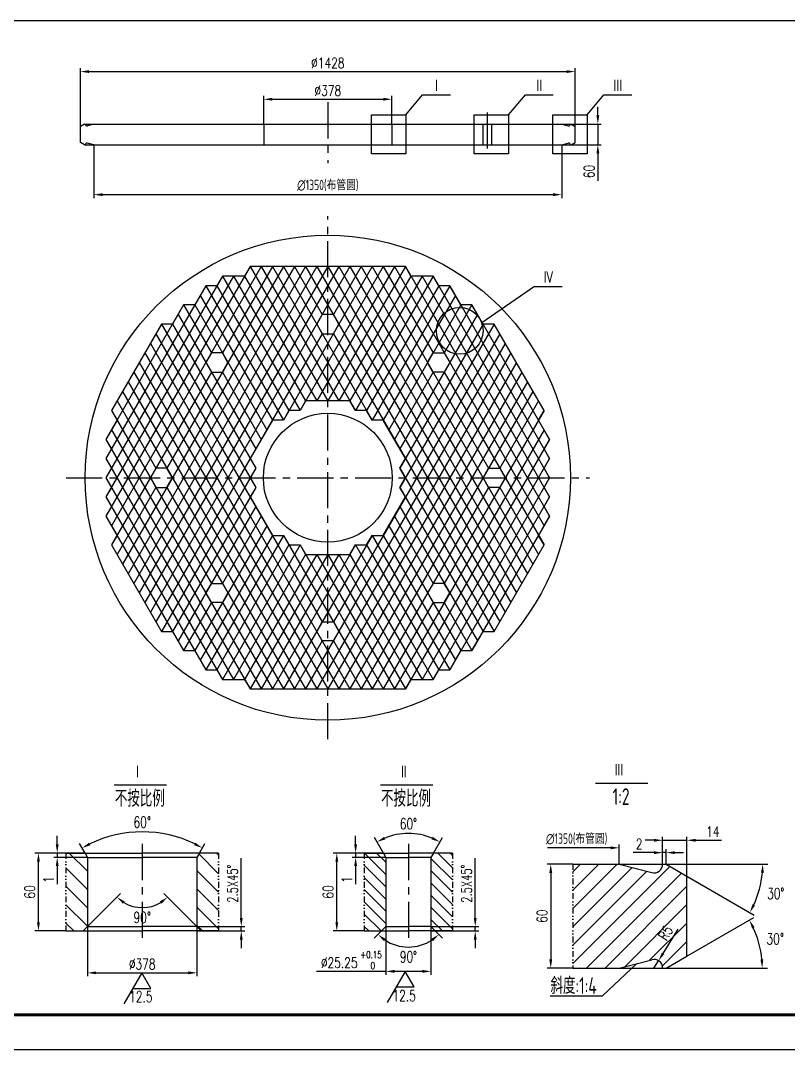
# Model space of a CAD drawing. Extents: x -28112 to -2231, y -2720 to 15724.
# Drawn here: x -8415 to -5093, y 6814 to 11269 of the extents above; entities that cross this region are included whole.
import ezdxf
from ezdxf.enums import TextEntityAlignment as Align

# ---------------------------------------------------------------- set-up
doc = ezdxf.new("R2010")
doc.units = 0
doc.header["$LTSCALE"] = 250
doc.header["$MEASUREMENT"] = 0
doc.linetypes.add('CENTER', pattern=[2, 1.25, -0.25, 0.25, -0.25])
doc.linetypes.add('DIVIDE', pattern=[1.25, 0.5, -0.25, 0, -0.25, 0, -0.25])
doc.layers.get('0').update_dxf_attribs({"linetype": 'CONTINUOUS'})
doc.layers.get('DEFPOINTS').update_dxf_attribs({"linetype": 'CONTINUOUS'})
for name, color, linetype in [('1', 7, 'CONTINUOUS'), ('2', 1, 'CONTINUOUS'), ('6', 2, 'DIVIDE')]:
    doc.layers.add(name, color=color, linetype=linetype)
doc.styles.add('HZ', font='isocp.shx', dxfattribs={"width": 0.75, "bigfont": 'hztxt.shx'})
doc.styles.add('HZ1', font='romans.shx', dxfattribs={"width": 0.7, "bigfont": 'hz1.shx'})
doc.styles.get("Standard").update_dxf_attribs({"font": 'txt.shx', "width": 0.75})
doc.dimstyles.new('STANDARD$0', dxfattribs={"dimscale": 15, "dimtxt": 3, "dimasz": 2.5, "dimexe": 1, "dimexo": 0, "dimgap": 1, "dimtad": 1, "dimdec": 0, "dimzin": 0, "dimdsep": 46, "dimtxsty": 'Standard', "dimcen": 0.09, "dimclrd": 7, "dimclre": 7, "dimclrt": 7, "dimadec": 0, "dimazin": 0, "dimtfac": 1, "dimtdec": 0, "dimtmove": 0, "dimatfit": 2, "dimfxl": 0, "dimtolj": 1, "dimtzin": 0, "dimarcsym": 0})
doc.dimstyles.new('STANDARD$2', dxfattribs={"dimscale": 15, "dimtxt": 3.2, "dimasz": 2.5, "dimexe": 1.5, "dimexo": 0, "dimgap": 1.2, "dimtad": 2, "dimtih": 1, "dimtoh": 1, "dimdec": 0, "dimzin": 0, "dimdsep": 46, "dimtxsty": 'HZ1', "dimcen": 0, "dimclrd": 7, "dimclre": 7, "dimclrt": 7, "dimadec": 0, "dimazin": 0, "dimtfac": 1.6, "dimtdec": 0, "dimtmove": 0, "dimatfit": 0, "dimfxl": 0, "dimtolj": 1, "dimtzin": 0, "dimarcsym": 0})
doc.dimstyles.new('STANDARD$4', dxfattribs={"dimscale": 15, "dimtxt": 3, "dimasz": 2.5, "dimexe": 1, "dimexo": 0, "dimgap": 1, "dimtad": 1, "dimdec": 0, "dimzin": 0, "dimdsep": 46, "dimtxsty": 'Standard', "dimcen": 0.09, "dimclrd": 7, "dimclre": 7, "dimclrt": 7, "dimadec": 0, "dimazin": 0, "dimtfac": 1, "dimtdec": 0, "dimtmove": 0, "dimatfit": 2, "dimfxl": 0, "dimtolj": 1, "dimtzin": 0, "dimarcsym": 0})

# ---------------------------------------------------------------- blocks, each defined once
blk = doc.blocks.new('*D154')
at = {"color": 7, "linetype": 'ByBlock'}
for p, q in [((-5404.3, 8268), (-5443.4, 8335.7)), ((-5187.7, 8268), (-5148.6, 8335.7))]:
    blk.add_line(p, q, dxfattribs=at)
blk.add_arc((-5296, 8080.4), 272.3, 67.8971, 112.1029, dxfattribs=at)
for points in [[(-5395.7, 8327.1), (-5401.2, 8338.3), (-5432.1, 8316.2)], [(-5190.8, 8338.3), (-5196.3, 8327.1), (-5159.8, 8316.2)]]:
    blk.add_solid(points, dxfattribs=at)
at = {"layer": 'DEFPOINTS', "color": 0, "linetype": 'ByBlock'}
for p in [(-5248.7, 8348.5), (-5404.3, 8268), (-5393.5, 8249.3), (-5198.5, 8249.3), (-5187.7, 8268)]:
    blk.add_point(p, dxfattribs=at)
at = {"color": 7, "linetype": 'ByBlock', "insert": (-5296, 8394.7), "char_height": 48, "attachment_point": 5, "style": 'HZ1'}
blk.add_mtext('\\A1;60°', dxfattribs=at)
blk = doc.blocks.new('*D153')
at = {"color": 7, "linetype": 'ByBlock'}
for p, q in [((-5393.5, 7949.3), (-5393.5, 7740.5)), ((-5198.5, 7949.3), (-5198.5, 7740.5)), ((-5393.5, 7755.5), (-5694.4, 7755.5)), ((-5236, 7755.5), (-5356, 7755.5))]:
    blk.add_line(p, q, dxfattribs=at)
for points in [[(-5356, 7761.8), (-5356, 7749.3), (-5393.5, 7755.5)], [(-5236, 7761.8), (-5236, 7749.3), (-5198.5, 7755.5)]]:
    blk.add_solid(points, dxfattribs=at)
at = {"layer": 'DEFPOINTS', "color": 0, "linetype": 'ByBlock'}
for p in [(-5393.5, 7949.3), (-5198.5, 7949.3), (-5198.5, 7755.5)]:
    blk.add_point(p, dxfattribs=at)
at = {"color": 7, "linetype": 'ByBlock', "insert": (-5595.1, 7793), "char_height": 45, "attachment_point": 5}
blk.add_mtext('\\A1;∅25.25', dxfattribs=at)
blk = doc.blocks.new('*D221')
at = {"color": 7, "linetype": 'ByBlock'}
for p, q in [((-7460.5, 7383.3), (-7460.5, 7642.8)), ((-7652.1, 7345.8), (-7445.5, 7345.8)), ((-7652.1, 7327), (-7445.5, 7327)), ((-7460.5, 7327), (-7460.5, 7345.8)), ((-7460.5, 7289.5), (-7460.5, 7252))]:
    blk.add_line(p, q, dxfattribs=at)
for points in [[(-7466.7, 7383.3), (-7454.2, 7383.3), (-7460.5, 7345.8)], [(-7466.7, 7289.5), (-7454.2, 7289.5), (-7460.5, 7327)]]:
    blk.add_solid(points, dxfattribs=at)
at = {"layer": 'DEFPOINTS', "color": 0, "linetype": 'ByBlock'}
for p in [(-7652.1, 7345.8), (-7652.1, 7327), (-7460.5, 7345.8)]:
    blk.add_point(p, dxfattribs=at)
at = {"color": 7, "linetype": 'ByBlock', "insert": (-7498, 7531.8), "char_height": 45, "attachment_point": 5, "rotation": 90, "style": 'HZ1'}
blk.add_mtext('\\A1;2.5X45°', dxfattribs=at)
blk = doc.blocks.new('*D155')
at = {"color": 7, "linetype": 'ByBlock'}
for p, q in [((-6778.6, 8268), (-6912.2, 8268)), ((-6897.2, 7968), (-6897.2, 8230.5)), ((-6778.6, 7930.5), (-6912.2, 7930.5))]:
    blk.add_line(p, q, dxfattribs=at)
for points in [[(-6903.4, 8230.5), (-6890.9, 8230.5), (-6897.2, 8268)], [(-6903.4, 7968), (-6890.9, 7968), (-6897.2, 7930.5)]]:
    blk.add_solid(points, dxfattribs=at)
at = {"layer": 'DEFPOINTS', "color": 0, "linetype": 'ByBlock'}
for p in [(-6897.2, 8268), (-6778.6, 8268), (-6778.6, 7930.5)]:
    blk.add_point(p, dxfattribs=at)
at = {"color": 7, "linetype": 'ByBlock', "insert": (-6934.7, 8099.3), "char_height": 45, "attachment_point": 5, "rotation": 90}
blk.add_mtext('\\A1;60', dxfattribs=at)
blk = doc.blocks.new('*D634')
at = {"color": 7, "linetype": 'ByBlock'}
for p, q in [((-8125.9, 7345.8), (-8125.9, 7130.7)), ((-7652.1, 7345.8), (-7652.1, 7130.7)), ((-8088.4, 7145.7), (-7689.6, 7145.7))]:
    blk.add_line(p, q, dxfattribs=at)
for points in [[(-8088.4, 7152), (-8088.4, 7139.5), (-8125.9, 7145.7)], [(-7689.6, 7152), (-7689.6, 7139.5), (-7652.1, 7145.7)]]:
    blk.add_solid(points, dxfattribs=at)
at = {"layer": 'DEFPOINTS', "color": 0, "linetype": 'ByBlock'}
for p in [(-8125.9, 7345.8), (-7652.1, 7345.8), (-7652.1, 7145.7)]:
    blk.add_point(p, dxfattribs=at)
at = {"color": 7, "linetype": 'ByBlock', "insert": (-7889, 7183.2), "char_height": 45, "attachment_point": 5}
blk.add_mtext('\\A1;∅378', dxfattribs=at)
blk = doc.blocks.new('*D156')
at = {"color": 7, "linetype": 'ByBlock'}
for p, q in [((-6695.6, 8268), (-6719.5, 8309.3)), ((-6200.2, 8268), (-6176.3, 8309.3))]:
    blk.add_line(p, q, dxfattribs=at)
blk.add_arc((-6447.9, 7838.9), 520.7, 64.1276, 115.8724, dxfattribs=at)
for points in [[(-6672.2, 8301.9), (-6678, 8312.9), (-6708.2, 8289.8)], [(-6217.8, 8312.9), (-6223.6, 8301.9), (-6187.6, 8289.8)]]:
    blk.add_solid(points, dxfattribs=at)
at = {"layer": 'DEFPOINTS', "color": 0, "linetype": 'ByBlock'}
for p in [(-6357.5, 8351.7), (-6695.6, 8268), (-6684.8, 8249.3), (-6211, 8249.3), (-6200.2, 8268)]:
    blk.add_point(p, dxfattribs=at)
at = {"color": 7, "linetype": 'ByBlock', "insert": (-6447.9, 8401.6), "char_height": 48, "attachment_point": 5, "style": 'HZ1'}
blk.add_mtext('\\A1;60°', dxfattribs=at)
blk = doc.blocks.new('*D222')
at = {"color": 7, "linetype": 'ByBlock'}
for p, q in [((-8256.9, 7702), (-8256.9, 7739.5)), ((-8136.7, 7664.5), (-8271.9, 7664.5)), ((-8256.9, 7664.5), (-8256.9, 7645.8)), ((-8125.9, 7645.8), (-8271.9, 7645.8)), ((-8256.9, 7608.3), (-8256.9, 7529.5))]:
    blk.add_line(p, q, dxfattribs=at)
for points in [[(-8263.2, 7702), (-8250.7, 7702), (-8256.9, 7664.5)], [(-8263.2, 7608.3), (-8250.7, 7608.3), (-8256.9, 7645.8)]]:
    blk.add_solid(points, dxfattribs=at)
at = {"layer": 'DEFPOINTS', "color": 0, "linetype": 'ByBlock'}
for p in [(-8136.7, 7664.5), (-8256.9, 7645.8), (-8125.9, 7645.8)]:
    blk.add_point(p, dxfattribs=at)
at = {"color": 7, "linetype": 'ByBlock', "insert": (-8294.4, 7550.1), "char_height": 45, "attachment_point": 5, "rotation": 90}
blk.add_mtext('\\A1;1', dxfattribs=at)
blk = doc.blocks.new('*D152')
at = {"color": 7, "linetype": 'ByBlock'}
for p, q in [((-5487.2, 8268), (-5620.9, 8268)), ((-5605.9, 7968), (-5605.9, 8230.5)), ((-5487.2, 7930.5), (-5620.9, 7930.5))]:
    blk.add_line(p, q, dxfattribs=at)
for points in [[(-5612.1, 8230.5), (-5599.6, 8230.5), (-5605.9, 8268)], [(-5612.1, 7968), (-5599.6, 7968), (-5605.9, 7930.5)]]:
    blk.add_solid(points, dxfattribs=at)
at = {"layer": 'DEFPOINTS', "color": 0, "linetype": 'ByBlock'}
for p in [(-5605.9, 8268), (-5487.2, 8268), (-5487.2, 7930.5)]:
    blk.add_point(p, dxfattribs=at)
at = {"color": 7, "linetype": 'ByBlock', "insert": (-5643.4, 8099.3), "char_height": 45, "attachment_point": 5, "rotation": 90}
blk.add_mtext('\\A1;60', dxfattribs=at)
blk = doc.blocks.new('*D223')
at = {"color": 7, "linetype": 'ByBlock'}
for p, q in [((-6965.6, 7702), (-6965.6, 7739.5)), ((-6845.4, 7664.5), (-6980.6, 7664.5)), ((-6965.6, 7664.5), (-6965.6, 7645.8)), ((-6834.6, 7645.8), (-6980.6, 7645.8)), ((-6965.6, 7608.3), (-6965.6, 7529.5))]:
    blk.add_line(p, q, dxfattribs=at)
for points in [[(-6971.9, 7702), (-6959.4, 7702), (-6965.6, 7664.5)], [(-6971.9, 7608.3), (-6959.4, 7608.3), (-6965.6, 7645.8)]]:
    blk.add_solid(points, dxfattribs=at)
at = {"layer": 'DEFPOINTS', "color": 0, "linetype": 'ByBlock'}
for p in [(-6845.4, 7664.5), (-6965.6, 7645.8), (-6834.6, 7645.8)]:
    blk.add_point(p, dxfattribs=at)
at = {"color": 7, "linetype": 'ByBlock', "insert": (-7003.1, 7550.1), "char_height": 45, "attachment_point": 5, "rotation": 90}
blk.add_mtext('\\A1;1', dxfattribs=at)
blk = doc.blocks.new('*D224')
at = {"color": 7, "linetype": 'ByBlock'}
for p, q in [((-6448, 7383.3), (-6448, 7642.8)), ((-6639.6, 7345.8), (-6433, 7345.8)), ((-6639.6, 7327), (-6433, 7327)), ((-6448, 7327), (-6448, 7345.8)), ((-6448, 7289.5), (-6448, 7252))]:
    blk.add_line(p, q, dxfattribs=at)
for points in [[(-6454.2, 7383.3), (-6441.7, 7383.3), (-6448, 7345.8)], [(-6454.2, 7289.5), (-6441.7, 7289.5), (-6448, 7327)]]:
    blk.add_solid(points, dxfattribs=at)
at = {"layer": 'DEFPOINTS', "color": 0, "linetype": 'ByBlock'}
for p in [(-6639.6, 7345.8), (-6639.6, 7327), (-6448, 7345.8)]:
    blk.add_point(p, dxfattribs=at)
at = {"color": 7, "linetype": 'ByBlock', "insert": (-6485.5, 7531.8), "char_height": 45, "attachment_point": 5, "rotation": 90, "style": 'HZ1'}
blk.add_mtext('\\A1;2.5X45°', dxfattribs=at)
blk = doc.blocks.new('*D135')
at = {"color": 7, "linetype": 'ByBlock'}
for p, q in [((-3561.8, 10224.3), (-3671.9, 10224.3)), ((-3656.9, 10186.8), (-3656.9, 9811.8)), ((-3561.8, 9774.3), (-3671.9, 9774.3))]:
    blk.add_line(p, q, dxfattribs=at)
for points in [[(-3663.2, 10186.8), (-3650.7, 10186.8), (-3656.9, 10224.3)], [(-3663.2, 9811.8), (-3650.7, 9811.8), (-3656.9, 9774.3)]]:
    blk.add_solid(points, dxfattribs=at)
at = {"layer": 'DEFPOINTS', "color": 0, "linetype": 'ByBlock'}
for p in [(-3561.8, 10224.3), (-3656.9, 9774.3), (-3561.8, 9774.3)]:
    blk.add_point(p, dxfattribs=at)
at = {"color": 7, "linetype": 'ByBlock', "insert": (-3694.4, 9999.3), "char_height": 45, "attachment_point": 5, "rotation": 90}
blk.add_mtext('\\A1;60', dxfattribs=at)
blk = doc.blocks.new('*D138')
at = {"color": 7, "linetype": 'ByBlock'}
for p, q in [((-3170.6, 9838), (-3105.3, 9943.2)), ((-3210.1, 9774.3), (-3190.3, 9806.2))]:
    blk.add_line(p, q, dxfattribs=at)
blk.add_solid([(-3175.9, 9841.3), (-3165.3, 9834.7), (-3190.3, 9806.2)], dxfattribs=at)
at = {"layer": 'DEFPOINTS', "color": 0, "linetype": 'ByBlock'}
for p in [(-3190.3, 9806.2), (-3210.1, 9774.3)]:
    blk.add_point(p, dxfattribs=at)
at = {"color": 7, "linetype": 'ByBlock', "insert": (-3159.9, 9926.3), "char_height": 45, "attachment_point": 5, "rotation": 58.1787}
blk.add_mtext('\\A1;R5', dxfattribs=at)
blk = doc.blocks.new('*D137')
at = {"color": 7, "linetype": 'ByBlock'}
for p, q in [((-3210.1, 10274.3), (-3300.1, 10274.3)), ((-3172.6, 10224.3), (-3172.6, 10289.3)), ((-3157.6, 10274.3), (-3172.6, 10274.3)), ((-3157.6, 10224.3), (-3157.6, 10289.3)), ((-3120.1, 10274.3), (-3082.6, 10274.3))]:
    blk.add_line(p, q, dxfattribs=at)
for points in [[(-3210.1, 10280.5), (-3210.1, 10268), (-3172.6, 10274.3)], [(-3120.1, 10280.5), (-3120.1, 10268), (-3157.6, 10274.3)]]:
    blk.add_solid(points, dxfattribs=at)
at = {"layer": 'DEFPOINTS', "color": 0, "linetype": 'ByBlock'}
for p in [(-3172.6, 10274.3), (-3172.6, 10224.3), (-3157.6, 10224.3)]:
    blk.add_point(p, dxfattribs=at)
at = {"color": 7, "linetype": 'ByBlock', "insert": (-3273.9, 10311.8), "char_height": 45, "attachment_point": 5}
blk.add_mtext('\\A1;2', dxfattribs=at)
blk = doc.blocks.new('*D136')
at = {"color": 7, "linetype": 'ByBlock'}
for p, q in [((-3172.6, 10224.3), (-3172.6, 10342.9)), ((-3067.6, 10172.3), (-3067.6, 10342.9)), ((-3210.1, 10327.9), (-3247.6, 10327.9)), ((-3172.6, 10327.9), (-3067.6, 10327.9)), ((-3030.1, 10327.9), (-2917.6, 10327.9))]:
    blk.add_line(p, q, dxfattribs=at)
for points in [[(-3210.1, 10334.1), (-3210.1, 10321.6), (-3172.6, 10327.9)], [(-3030.1, 10334.1), (-3030.1, 10321.6), (-3067.6, 10327.9)]]:
    blk.add_solid(points, dxfattribs=at)
at = {"layer": 'DEFPOINTS', "color": 0, "linetype": 'ByBlock'}
for p in [(-3067.6, 10327.9), (-3172.6, 10224.3), (-3067.6, 10172.3)]:
    blk.add_point(p, dxfattribs=at)
at = {"color": 7, "linetype": 'ByBlock', "insert": (-2955.1, 10365.4), "char_height": 45, "attachment_point": 5}
blk.add_mtext('\\A1;14', dxfattribs=at)
blk = doc.blocks.new('*D133')
at = {"color": 7, "linetype": 'ByBlock'}
for p, q in [((-6527.5, 10472.9), (-6527.5, 10725.3)), ((-6490, 10710.3), (-4423, 10710.3)), ((-4385.5, 10472.9), (-4385.5, 10725.3))]:
    blk.add_line(p, q, dxfattribs=at)
for points in [[(-6490, 10716.6), (-6490, 10704.1), (-6527.5, 10710.3)], [(-4423, 10716.6), (-4423, 10704.1), (-4385.5, 10710.3)]]:
    blk.add_solid(points, dxfattribs=at)
at = {"layer": 'DEFPOINTS', "color": 0, "linetype": 'ByBlock'}
for p in [(-4385.5, 10710.3), (-6527.5, 10472.9), (-4385.5, 10472.9)]:
    blk.add_point(p, dxfattribs=at)
at = {"color": 7, "linetype": 'ByBlock', "insert": (-5456.5, 10747.8), "char_height": 45, "attachment_point": 5}
blk.add_mtext('\\A1;∅1428', dxfattribs=at)
blk = doc.blocks.new('*D226')
at = {"color": 7, "linetype": 'ByBlock'}
for p, q in [((-8098.4, 10731.2), (-8098.4, 10500.3)), ((-6073.4, 10731.2), (-6073.4, 10500.3)), ((-8060.9, 10515.3), (-6110.9, 10515.3))]:
    blk.add_line(p, q, dxfattribs=at)
for points in [[(-8060.9, 10521.6), (-8060.9, 10509.1), (-8098.4, 10515.3)], [(-6110.9, 10521.6), (-6110.9, 10509.1), (-6073.4, 10515.3)]]:
    blk.add_solid(points, dxfattribs=at)
at = {"layer": 'DEFPOINTS', "color": 0, "linetype": 'ByBlock'}
for p in [(-8098.4, 10731.2), (-6073.4, 10731.2), (-6073.4, 10515.3)]:
    blk.add_point(p, dxfattribs=at)
at = {"color": 7, "linetype": 'ByBlock', "insert": (-7085.9, 10555.1), "char_height": 45, "attachment_point": 5, "style": 'HZ'}
blk.add_mtext('\\A1;∅1350(布管圆)', dxfattribs=at)
blk = doc.blocks.new('*D654')
at = {"color": 7, "linetype": 'ByBlock'}
for p, q in [((-7363.4, 10821.2), (-7363.4, 10943.4)), ((-7325.9, 10928.4), (-6845.9, 10928.4)), ((-6808.4, 10821.2), (-6808.4, 10943.4))]:
    blk.add_line(p, q, dxfattribs=at)
for points in [[(-7325.9, 10934.7), (-7325.9, 10922.2), (-7363.4, 10928.4)], [(-6845.9, 10934.7), (-6845.9, 10922.2), (-6808.4, 10928.4)]]:
    blk.add_solid(points, dxfattribs=at)
at = {"layer": 'DEFPOINTS', "color": 0, "linetype": 'ByBlock'}
for p in [(-6808.4, 10928.4), (-7363.4, 10821.2), (-6808.4, 10821.2)]:
    blk.add_point(p, dxfattribs=at)
at = {"color": 7, "linetype": 'ByBlock', "insert": (-7085.9, 10965.9), "char_height": 45, "attachment_point": 5}
blk.add_mtext('\\A1;∅378', dxfattribs=at)
blk = doc.blocks.new('*D134')
at = {"color": 7, "linetype": 'ByBlock'}
for p, q in [((-4287.9, 10520.8), (-4287.9, 10558.3)), ((-4403.5, 10483.3), (-4272.9, 10483.3)), ((-4287.9, 10483.3), (-4287.9, 10393.3)), ((-4403.5, 10393.3), (-4272.9, 10393.3)), ((-4287.9, 10355.8), (-4287.9, 10237.7))]:
    blk.add_line(p, q, dxfattribs=at)
for points in [[(-4294.1, 10520.8), (-4281.6, 10520.8), (-4287.9, 10483.3)], [(-4294.1, 10355.8), (-4281.6, 10355.8), (-4287.9, 10393.3)]]:
    blk.add_solid(points, dxfattribs=at)
at = {"layer": 'DEFPOINTS', "color": 0, "linetype": 'ByBlock'}
for p in [(-4403.5, 10483.3), (-4403.5, 10393.3), (-4287.9, 10393.3)]:
    blk.add_point(p, dxfattribs=at)
at = {"color": 7, "linetype": 'ByBlock', "insert": (-4325.4, 10278), "char_height": 45, "attachment_point": 5, "rotation": 90}
blk.add_mtext('\\A1;60', dxfattribs=at)
blk = doc.blocks.new('*D401')
at = {"color": 7, "linetype": 'ByBlock'}
for p, q in [((-6853.3, 7327), (-6884.6, 7295.7)), ((-6620.8, 7327), (-6589.5, 7295.7))]:
    blk.add_line(p, q, dxfattribs=at)
blk.add_arc((-6737.1, 7443.3), 186.1, 236.5622, 303.4378, dxfattribs=at)
for points in [[(-6843.6, 7283.1), (-6835.7, 7292.8), (-6868.7, 7311.6)], [(-6638.4, 7292.8), (-6630.5, 7283.1), (-6605.4, 7311.6)]]:
    blk.add_solid(points, dxfattribs=at)
at = {"layer": 'DEFPOINTS', "color": 0, "linetype": 'ByBlock'}
for p in [(-6853.3, 7327), (-6834.6, 7345.8), (-6639.6, 7345.8), (-6620.8, 7327), (-6785.2, 7263.5)]:
    blk.add_point(p, dxfattribs=at)
at = {"color": 7, "linetype": 'ByBlock', "insert": (-6737.1, 7215.1), "char_height": 48, "attachment_point": 5, "style": 'HZ1'}
blk.add_mtext('\\A1;90°', dxfattribs=at)
blk = doc.blocks.new('*D402')
at = {"color": 7, "linetype": 'ByBlock'}
for p, q in [((-8125.9, 7345.8), (-7982.5, 7489.2)), ((-7652.1, 7345.8), (-7795.5, 7489.2))]:
    blk.add_line(p, q, dxfattribs=at)
blk.add_arc((-7889, 7582.7), 154.7, 238.9204, 301.0796, dxfattribs=at)
for points in [[(-7972.7, 7445.2), (-7965, 7455.1), (-7998.4, 7473.3)], [(-7812.9, 7455.1), (-7805.2, 7445.2), (-7779.6, 7473.3)]]:
    blk.add_solid(points, dxfattribs=at)
at = {"layer": 'DEFPOINTS', "color": 0, "linetype": 'ByBlock'}
for p in [(-7929, 7433.2), (-8144.6, 7327), (-8125.9, 7345.8), (-7652.1, 7345.8), (-7633.3, 7327)]:
    blk.add_point(p, dxfattribs=at)
at = {"color": 7, "linetype": 'ByBlock', "insert": (-7889, 7385.9), "char_height": 48, "attachment_point": 5, "style": 'HZ1'}
blk.add_mtext('\\A1;90°', dxfattribs=at)
blk = doc.blocks.new('*D659')
at = {"color": 7, "linetype": 'ByBlock'}
for p, q in [((-4750.9, 12796.9), (-4461.2, 12964.1)), ((-4840.9, 12744.9), (-4402.5, 12744.9))]:
    blk.add_line(p, q, dxfattribs=at)
blk.add_arc((-4840.9, 12744.9), 415.9, 5.168, 24.832, dxfattribs=at)
for points in [[(-4469, 12916.7), (-4457.9, 12922.5), (-4480.7, 12952.9)], [(-4420.4, 12782.7), (-4432.9, 12782.1), (-4425, 12744.9)]]:
    blk.add_solid(points, dxfattribs=at)
at = {"layer": 'DEFPOINTS', "color": 0, "linetype": 'ByBlock'}
for p in [(-4750.9, 12796.9), (-4431.3, 12817.2), (-5245.1, 12744.9), (-4840.9, 12744.9), (-4840.9, 12744.9)]:
    blk.add_point(p, dxfattribs=at)
at = {"color": 7, "linetype": 'ByBlock', "insert": (-4368.6, 12871.5), "char_height": 48, "attachment_point": 5, "style": 'HZ1'}
blk.add_mtext('\\A1;30°', dxfattribs=at)
blk = doc.blocks.new('*D658')
at = {"color": 7, "linetype": 'ByBlock'}
for p, q in [((-4840.9, 13194.9), (-4400.1, 13194.9)), ((-4750.9, 13143), (-4459.2, 12974.5))]:
    blk.add_line(p, q, dxfattribs=at)
blk.add_arc((-4840.9, 13194.9), 418.3, 335.1384, 354.8616, dxfattribs=at)
for points in [[(-4430.5, 13157.8), (-4418, 13157.2), (-4422.6, 13194.9)], [(-4455.8, 13016.2), (-4466.9, 13022), (-4478.6, 12985.8)]]:
    blk.add_solid(points, dxfattribs=at)
at = {"layer": 'DEFPOINTS', "color": 0, "linetype": 'ByBlock'}
for p in [(-5245.1, 13194.9), (-4840.9, 13194.9), (-4840.9, 13194.9), (-4750.9, 13143), (-4447.8, 13051.9)]:
    blk.add_point(p, dxfattribs=at)
at = {"color": 7, "linetype": 'ByBlock', "insert": (-4366.3, 13067.8), "char_height": 48, "attachment_point": 5, "style": 'HZ1'}
blk.add_mtext('\\A1;30°', dxfattribs=at)

msp = doc.modelspace()

# ---------------------------------------------------------------- hatches: boundary and pattern name
at = {"layer": '1'}
h = msp.add_hatch(dxfattribs=at)
h.set_pattern_fill('ANSI31', color=0, scale=450, angle=90, style=0)
h.set_pattern_definition([(135, (-1441.07, -530.994), (-39.77476, -39.77476), [])])
h.paths.add_polyline_path([(-8125.9, 7645.8), (-8136.7, 7664.5), (-8219.6, 7664.5), (-8219.6, 7327), (-8144.6, 7327), (-8125.9, 7345.8)])
h.paths.add_polyline_path([(-7558.3, 7664.5), (-7641.2, 7664.5), (-7652.1, 7645.8), (-7652.1, 7345.8), (-7633.3, 7327), (-7558.3, 7327)])
h = msp.add_hatch(dxfattribs=at)
h.set_pattern_fill('ANSI31', color=256, scale=300, style=0)
h.set_pattern_definition([(315, (-33216.11, -624.693), (-26.516504, -26.516504), [])])
h.paths.add_polyline_path([(-6834.6, 7345.8), (-6853.3, 7327), (-6928.3, 7327), (-6928.3, 7664.5), (-6845.4, 7664.5), (-6834.6, 7645.8)])
h.paths.add_polyline_path([(-6545.8, 7327), (-6620.8, 7327), (-6639.6, 7345.8), (-6639.6, 7645.8), (-6628.7, 7664.5), (-6545.8, 7664.5)])
h = msp.add_hatch(dxfattribs=at)
h.set_pattern_fill('ANSI31', color=0, scale=450, style=0)
h.set_pattern_definition([(45, (-2464.2, -2457.95), (-39.77476, 39.77476), [])])
h.paths.add_polyline_path([(-5531.8, 7564.2), (-5621.8, 7616.2), (-5636.8, 7616.2, -0.490314), (-5683.7, 7579.8), (-5824.3, 7616.2), (-6026, 7616.2), (-6026, 7166.2), (-5824.3, 7166.2), (-5683.7, 7202.5, -0.490314), (-5636.8, 7166.2), (-5621.8, 7166.2), (-5531.8, 7218.1)])
h.paths.add_polyline_path([(-5673.6, 7302.5), (-5632, 7369.4), (-5574.7, 7333.8), (-5616.2, 7266.9)], flags=24)

# ---------------------------------------------------------------- linework, layer by layer
at = {"color": 7, "linetype": 'ByBlock'}
for p, q in [((-5861.8, 7687.1), (-6135.3, 7687.1)), ((-5824.3, 7616.2), (-5824.3, 7702.1))]:
    msp.add_line(p, q, dxfattribs=at)
msp.add_line((-14845.7, 6814.1), (-2230.7, 6814.1))
at = {"const_width": 13.5}
msp.add_lwpolyline([(-14470.7, 6964.1), (-2380.7, 6964.1)], dxfattribs=at)
at = {"color": 7, "linetype": 'ByBlock'}
msp.add_solid([(-5861.8, 7693.3), (-5861.8, 7680.8), (-5824.3, 7687.1)], dxfattribs=at)
at = {"layer": '1', "color": 1}
for p, q in [((-14470.7, 11269.1), (-2380.7, 11269.1)), ((-8138.9, 10821.2), (-8156.9, 10810.8)), ((-8156.9, 10741.6), (-8156.9, 10810.8)), ((-8138.9, 10821.2), (-6032.9, 10821.2)), ((-8098.4, 10821.2), (-8126.5, 10813.9)), ((-7363.4, 10821.2), (-7363.4, 10731.2)), ((-6808.4, 10821.2), (-6808.4, 10731.2)), ((-6414.7, 10821.2), (-6414.7, 10731.2)), ((-6377.2, 10821.2), (-6377.2, 10731.2)), ((-6073.4, 10821.2), (-6045.3, 10813.9)), ((-6032.9, 10821.2), (-6014.9, 10810.8)), ((-6014.9, 10741.6), (-6014.9, 10810.8)), ((-8138.9, 10731.2), (-8156.9, 10741.6)), ((-8098.4, 10731.2), (-8126.5, 10738.5)), ((-6073.4, 10731.2), (-6045.3, 10738.5)), ((-6032.9, 10731.2), (-6014.9, 10741.6)), ((-8138.9, 10731.2), (-6032.9, 10731.2)), ((-6749.9, 9372.7), (-6845.9, 9538.9)), ((-6026, 7616.2), (-5621.8, 7616.2)), ((-5824.3, 7616.2), (-5683.7, 7579.8)), ((-5621.8, 7616.2), (-5531.8, 7564.2)), ((-5531.8, 7218.1), (-5531.8, 7564.2)), ((-5621.8, 7166.2), (-5531.8, 7218.1)), ((-5824.3, 7166.2), (-5683.7, 7202.5)), ((-6026, 7166.2), (-5621.8, 7166.2))]:
    msp.add_line(p, q, dxfattribs=at)
at = {"layer": '1', "color": 0, "linetype": 'CENTER', "ltscale": 0.5}
for p, q in [((-7085.9, 10915.1), (-7085.9, 10652)), ((-6395.9, 10871.1), (-6395.9, 10684.3)), ((-7085.9, 8157.4), (-7085.9, 10421.6)), ((-8218, 9289.5), (-5953.8, 9289.5)), ((-7889, 7703.8), (-7888.9, 7289.5)), ((-6737.1, 7703.8), (-6737, 7289.5))]:
    msp.add_line(p, q, dxfattribs=at)
at = {"layer": '1', "color": 0}
for p, q in [((-6748.6, 10860.3), (-6675.4, 10947)), ((-6675.4, 10947), (-6555.4, 10947)), ((-6304, 10860.3), (-6230.8, 10947)), ((-6230.8, 10947), (-6110.8, 10947)), ((-5964, 10860.3), (-5890.8, 10947)), ((-5890.8, 10947), (-5770.8, 10947)), ((-7421.9, 10204), (-8045.9, 9123.2)), ((-7373.9, 10204), (-8021.9, 9081.7)), ((-7229.9, 10204), (-7973.9, 8915.4)), ((-7181.9, 10204), (-7949.9, 8873.8)), ((-7133.9, 10204), (-7925.9, 8832.3)), ((-7085.9, 10204), (-7901.9, 8790.7)), ((-7037.9, 10204), (-7877.9, 8749.1)), ((-6989.9, 10204), (-7853.9, 8707.5)), ((-7277.9, 10204), (-7781.9, 9331.1)), ((-7325.9, 10204), (-7541.9, 9829.9)), ((-7421.9, 10204), (-7085.9, 9622.1)), ((-7373.9, 10204), (-7037.9, 9622.1)), ((-7325.9, 10204), (-6965.9, 9580.5)), ((-7277.9, 10204), (-6893.9, 9538.9)), ((-6893.9, 10204), (-7277.9, 9538.9)), ((-7229.9, 10204), (-7109.9, 9996.2)), ((-6845.9, 10204), (-7205.9, 9580.5)), ((-7181.9, 10204), (-6317.9, 8707.5)), ((-7133.9, 10204), (-6293.9, 8749.1)), ((-6797.9, 10204), (-7133.9, 9622.1)), ((-7085.9, 10204), (-6269.9, 8790.7)), ((-6749.9, 10204), (-7085.9, 9622.1)), ((-6941.9, 10204), (-7061.9, 9996.2)), ((-7037.9, 10204), (-6245.9, 8832.3)), ((-6989.9, 10204), (-6221.9, 8873.8)), ((-6941.9, 10204), (-6197.9, 8915.4)), ((-6893.9, 10204), (-6389.9, 9331.1)), ((-6845.9, 10204), (-6629.9, 9829.9)), ((-6797.9, 10204), (-6149.9, 9081.7)), ((-6749.9, 10204), (-6125.9, 9123.2)), ((-7541.9, 10162.5), (-8045.9, 9289.5)), ((-7493.9, 10162.5), (-8045.9, 9206.4)), ((-7541.9, 10162.5), (-7205.9, 9580.5)), ((-7493.9, 10162.5), (-7181.9, 9622.1)), ((-7445.9, 10162.5), (-7133.9, 9622.1)), ((-6725.9, 10162.5), (-7037.9, 9622.1)), ((-6677.9, 10162.5), (-6989.9, 9622.1)), ((-6629.9, 10162.5), (-6965.9, 9580.5)), ((-6677.9, 10162.5), (-6125.9, 9206.4)), ((-6629.9, 10162.5), (-6125.9, 9289.5)), ((-7613.9, 10120.9), (-8045.9, 9372.7)), ((-7613.9, 10120.9), (-7277.9, 9538.9)), ((-7565.9, 10120.9), (-7253.9, 9580.5)), ((-6605.9, 10120.9), (-6917.9, 9580.5)), ((-6557.9, 10120.9), (-6893.9, 9538.9)), ((-6557.9, 10120.9), (-6125.9, 9372.7)), ((-6191.9, 10117.3), (-6419.7, 9959.6)), ((-6191.9, 10117.3), (-6071.9, 10117.3)), ((-7637.9, 10079.3), (-7325.9, 9538.9)), ((-6533.9, 10079.3), (-6845.9, 9538.9)), ((-7709.9, 10037.8), (-8045.9, 9455.8)), ((-7709.9, 10037.8), (-7589.9, 9829.9)), ((-7661.9, 10037.8), (-7349.9, 9497.4)), ((-6509.9, 10037.8), (-6821.9, 9497.4)), ((-6461.9, 10037.8), (-6581.9, 9829.9)), ((-6461.9, 10037.8), (-6125.9, 9455.8)), ((-7733.9, 9996.2), (-7397.9, 9414.2)), ((-6437.9, 9996.2), (-6773.9, 9414.2)), ((-7805.9, 9954.6), (-7397.9, 9247.9)), ((-7757.9, 9954.6), (-7397.9, 9331.1)), ((-6413.9, 9954.6), (-6773.9, 9331.1)), ((-6365.9, 9954.6), (-6773.9, 9247.9)), ((-7109.9, 9913.1), (-7829.9, 8666)), ((-7829.9, 9913.1), (-7109.9, 8666)), ((-7061.9, 9913.1), (-6341.9, 8666)), ((-6341.9, 9913.1), (-7061.9, 8666)), ((-7853.9, 9871.5), (-6989.9, 8375)), ((-6317.9, 9871.5), (-7181.9, 8375)), ((-7877.9, 9829.9), (-7037.9, 8375)), ((-6293.9, 9829.9), (-7133.9, 8375)), ((-7901.9, 9788.3), (-7085.9, 8375)), ((-6269.9, 9788.3), (-7085.9, 8375)), ((-7589.9, 9746.8), (-8021.9, 8998.5)), ((-7925.9, 9746.8), (-7133.9, 8375)), ((-7541.9, 9746.8), (-7373.9, 9455.8)), ((-6245.9, 9746.8), (-7037.9, 8375)), ((-6629.9, 9746.8), (-6797.9, 9455.8)), ((-6581.9, 9746.8), (-6149.9, 8998.5)), ((-7949.9, 9705.2), (-7181.9, 8375)), ((-6221.9, 9705.2), (-6989.9, 8375)), ((-7973.9, 9663.6), (-7229.9, 8375)), ((-6197.9, 9663.6), (-6941.9, 8375)), ((-8021.9, 9580.5), (-7589.9, 8832.3)), ((-7997.9, 9622.1), (-7829.9, 9331.1)), ((-6149.9, 9580.5), (-6581.9, 8832.3)), ((-6173.9, 9622.1), (-6341.9, 9331.1)), ((-8021.9, 9497.4), (-7373.9, 8375)), ((-6149.9, 9497.4), (-6797.9, 8375)), ((-8045.9, 9455.8), (-7421.9, 8375)), ((-6125.9, 9455.8), (-6749.9, 8375)), ((-8045.9, 9372.7), (-7493.9, 8416.6)), ((-6125.9, 9372.7), (-6677.9, 8416.6)), ((-7397.9, 9331.1), (-7805.9, 8624.4)), ((-6773.9, 9331.1), (-6365.9, 8624.4)), ((-8045.9, 9289.5), (-7541.9, 8416.6)), ((-6125.9, 9289.5), (-6629.9, 8416.6)), ((-7829.9, 9247.9), (-7997.9, 8957)), ((-7781.9, 9247.9), (-7277.9, 8375)), ((-7397.9, 9247.9), (-7757.9, 8624.4)), ((-6389.9, 9247.9), (-6893.9, 8375)), ((-6773.9, 9247.9), (-6413.9, 8624.4)), ((-6341.9, 9247.9), (-6173.9, 8957)), ((-8045.9, 9206.4), (-7613.9, 8458.1)), ((-6125.9, 9206.4), (-6557.9, 8458.1)), ((-7397.9, 9164.8), (-7733.9, 8582.8)), ((-6773.9, 9164.8), (-6437.9, 8582.8)), ((-8045.9, 9123.2), (-7709.9, 8541.3)), ((-7373.9, 9123.2), (-7541.9, 8832.3)), ((-6797.9, 9123.2), (-6629.9, 8832.3)), ((-6125.9, 9123.2), (-6461.9, 8541.3)), ((-7349.9, 9081.7), (-7661.9, 8541.3)), ((-6821.9, 9081.7), (-6509.9, 8541.3)), ((-7325.9, 9040.1), (-7637.9, 8499.7)), ((-7277.9, 9040.1), (-7613.9, 8458.1)), ((-6893.9, 9040.1), (-7277.9, 8375)), ((-7277.9, 9040.1), (-6893.9, 8375)), ((-6893.9, 9040.1), (-6557.9, 8458.1)), ((-6845.9, 9040.1), (-6533.9, 8499.7)), ((-7253.9, 8998.5), (-7565.9, 8458.1)), ((-7205.9, 8998.5), (-7541.9, 8416.6)), ((-7181.9, 8957), (-7493.9, 8416.6)), ((-7133.9, 8957), (-7445.9, 8416.6)), ((-7085.9, 8957), (-7421.9, 8375)), ((-7037.9, 8957), (-7373.9, 8375)), ((-6965.9, 8998.5), (-7325.9, 8375)), ((-7205.9, 8998.5), (-6845.9, 8375)), ((-7133.9, 8957), (-6797.9, 8375)), ((-7085.9, 8957), (-6749.9, 8375)), ((-7037.9, 8957), (-6725.9, 8416.6)), ((-6989.9, 8957), (-6677.9, 8416.6)), ((-6965.9, 8998.5), (-6629.9, 8416.6)), ((-6917.9, 8998.5), (-6605.9, 8458.1)), ((-7589.9, 8749.1), (-7709.9, 8541.3)), ((-7541.9, 8749.1), (-7325.9, 8375)), ((-6629.9, 8749.1), (-6845.9, 8375)), ((-6581.9, 8749.1), (-6461.9, 8541.3)), ((-7109.9, 8582.8), (-7229.9, 8375)), ((-7061.9, 8582.8), (-6941.9, 8375)), ((-5748.6, 7185.7), (-5897, 7046.4))]:
    msp.add_line(p, q, dxfattribs=at)
at = {"layer": '1', "color": 0, "linetype": 'DIVIDE', "ltscale": 0.2}
msp.add_line((-6026, 7616.2), (-6026, 7166.2), dxfattribs=at)
at = {"layer": '1'}
for p, q in [((-7890.5, 7145.7), (-7968.1, 7011.3)), ((-7851.7, 7078.5), (-7890.5, 7145.7)), ((-6750.9, 7152), (-6828.5, 7017.6)), ((-6712.1, 7084.8), (-6750.9, 7152)), ((-6789.7, 7084.8), (-6712.1, 7084.8)), ((-7929.3, 7078.5), (-7851.7, 7078.5))]:
    msp.add_line(p, q, dxfattribs=at)
at = {"layer": '1', "color": 0}
for points in [[(-6897.2, 10860.3), (-6748.6, 10860.3), (-6748.6, 10691.5), (-6897.2, 10691.5)], [(-6452.5, 10860.3), (-6304, 10860.3), (-6304, 10691.5), (-6452.5, 10691.5)], [(-6112.5, 10860.3), (-5964, 10860.3), (-5964, 10691.5), (-6112.5, 10691.5)]]:
    msp.add_lwpolyline(points, close=True, dxfattribs=at)
at = {"layer": '1', "color": 1}
for points in [[(-6749.9, 10204), (-7421.9, 10204), (-7445.9, 10162.5), (-7541.9, 10162.5), (-7565.9, 10120.9), (-7613.9, 10120.9), (-7661.9, 10037.8), (-7709.9, 10037.8), (-7757.9, 9954.6), (-7805.9, 9954.6), (-8021.9, 9580.5), (-7997.9, 9538.9), (-8045.9, 9455.8), (-8021.9, 9414.2), (-8045.9, 9372.7), (-8021.9, 9331.1), (-8045.9, 9289.5), (-8021.9, 9247.9), (-8045.9, 9206.4), (-8021.9, 9164.8), (-8045.9, 9123.2), (-7997.9, 9040.1), (-8021.9, 8998.5), (-7805.9, 8624.4), (-7757.9, 8624.4), (-7709.9, 8541.3), (-7661.9, 8541.3), (-7613.9, 8458.1), (-7565.9, 8458.1), (-7541.9, 8416.6), (-7445.9, 8416.6), (-7421.9, 8375), (-6749.9, 8375), (-6725.9, 8416.6), (-6629.9, 8416.6), (-6605.9, 8458.1), (-6557.9, 8458.1), (-6509.9, 8541.3), (-6461.9, 8541.3), (-6413.9, 8624.4), (-6365.9, 8624.4), (-6149.9, 8998.5), (-6173.9, 9040.1), (-6125.9, 9123.2), (-6149.9, 9164.8), (-6125.9, 9206.4), (-6149.9, 9247.9), (-6125.9, 9289.5), (-6149.9, 9331.1), (-6125.9, 9372.7), (-6149.9, 9414.2), (-6125.9, 9455.8), (-6173.9, 9538.9), (-6149.9, 9580.5), (-6365.9, 9954.6), (-6413.9, 9954.6), (-6461.9, 10037.8), (-6509.9, 10037.8), (-6557.9, 10120.9), (-6605.9, 10120.9), (-6629.9, 10162.5), (-6725.9, 10162.5), (-6749.9, 10204)], [(-7061.9, 9996.2), (-7109.9, 9996.2), (-7133.9, 9954.6), (-7109.9, 9913.1), (-7061.9, 9913.1), (-7037.9, 9954.6), (-7061.9, 9996.2)], [(-7541.9, 9829.9), (-7589.9, 9829.9), (-7613.9, 9788.3), (-7589.9, 9746.8), (-7541.9, 9746.8), (-7517.9, 9788.3), (-7541.9, 9829.9)], [(-6629.9, 9829.9), (-6581.9, 9829.9), (-6557.9, 9788.3), (-6581.9, 9746.8), (-6629.9, 9746.8), (-6653.9, 9788.3), (-6629.9, 9829.9)], [(-6989.9, 9622.1), (-7181.9, 9622.1), (-7205.9, 9580.5), (-7253.9, 9580.5), (-7277.9, 9538.9), (-7325.9, 9538.9), (-7421.9, 9372.7), (-7397.9, 9331.1), (-7421.9, 9289.5), (-7397.9, 9247.9), (-7421.9, 9206.4), (-7325.9, 9040.1), (-7277.9, 9040.1), (-7253.9, 8998.5), (-7205.9, 8998.5), (-7181.9, 8957), (-6989.9, 8957), (-6965.9, 8998.5), (-6917.9, 8998.5), (-6893.9, 9040.1), (-6845.9, 9040.1), (-6749.9, 9206.4), (-6773.9, 9247.9), (-6749.9, 9289.5), (-6773.9, 9331.1), (-6749.9, 9372.7), (-6845.9, 9538.9), (-6893.9, 9538.9), (-6917.9, 9580.5), (-6965.9, 9580.5), (-6989.9, 9622.1), (-7181.9, 9622.1)], [(-7781.9, 9331.1), (-7829.9, 9331.1), (-7853.9, 9289.5), (-7829.9, 9247.9), (-7781.9, 9247.9), (-7757.9, 9289.5), (-7781.9, 9331.1)], [(-6389.9, 9331.1), (-6341.9, 9331.1), (-6317.9, 9289.5), (-6341.9, 9247.9), (-6389.9, 9247.9), (-6413.9, 9289.5), (-6389.9, 9331.1)], [(-7541.9, 8749.1), (-7589.9, 8749.1), (-7613.9, 8790.7), (-7589.9, 8832.3), (-7541.9, 8832.3), (-7517.9, 8790.7), (-7541.9, 8749.1)], [(-6629.9, 8749.1), (-6581.9, 8749.1), (-6557.9, 8790.7), (-6581.9, 8832.3), (-6629.9, 8832.3), (-6653.9, 8790.7), (-6629.9, 8749.1)], [(-7061.9, 8582.8), (-7109.9, 8582.8), (-7133.9, 8624.4), (-7109.9, 8666), (-7061.9, 8666), (-7037.9, 8624.4), (-7061.9, 8582.8)]]:
    msp.add_lwpolyline(points, dxfattribs=at)
for radius in [1050, 279]:
    msp.add_circle((-7085.9, 9289.5), radius, dxfattribs=at)
at = {"layer": '1', "color": 0}
msp.add_circle((-6515, 9925.7), 101.1, dxfattribs=at)
at = {"layer": '1', "color": 1}
for centre, radius, start, end in [((-8128.4, 10821.2), 7.5, 180, 284.4775), ((-6043.4, 10821.2), 7.5, 255.5225, 0), ((-8128.4, 10731.2), 7.5, 75.5225, 180), ((-6043.4, 10731.2), 7.5, 0, 104.4775), ((-5674.3, 7616.2), 37.5, 255.5225, 0), ((-5674.3, 7166.2), 37.5, 0, 104.4775)]:
    msp.add_arc(centre, radius, start, end, dxfattribs=at)
at = {"layer": '2'}
for p, q in [((-8010.3, 7959.2), (-7783.9, 7959.2)), ((-6858.4, 7959.2), (-6632, 7959.2)), ((-5927.6, 7967.2), (-5701.1, 7967.2)), ((-8219.6, 7664.5), (-7889, 7664.5)), ((-8136.7, 7664.5), (-8125.9, 7645.8)), ((-7558.3, 7664.5), (-7889, 7664.5)), ((-7641.2, 7664.5), (-7652.1, 7645.8)), ((-6928.3, 7664.5), (-6737.1, 7664.5)), ((-6845.4, 7664.5), (-6834.6, 7645.8)), ((-6545.8, 7664.5), (-6737.1, 7664.5)), ((-6628.7, 7664.5), (-6639.6, 7645.8)), ((-8125.9, 7645.8), (-8125.9, 7345.8)), ((-8125.9, 7645.8), (-7889, 7645.8)), ((-7652.1, 7645.8), (-7889, 7645.8)), ((-7652.1, 7645.8), (-7652.1, 7345.8)), ((-6834.6, 7645.8), (-6834.6, 7345.8)), ((-6834.6, 7645.8), (-6737.1, 7645.8)), ((-6639.6, 7645.8), (-6737.1, 7645.8)), ((-6639.6, 7645.8), (-6639.6, 7345.8)), ((-8219.6, 7327), (-7889, 7327)), ((-8125.9, 7345.8), (-8144.6, 7327)), ((-8125.9, 7345.8), (-7889, 7345.8)), ((-7652.1, 7345.8), (-7889, 7345.8)), ((-7558.3, 7327), (-7889, 7327)), ((-7652.1, 7345.8), (-7633.3, 7327)), ((-6928.3, 7327), (-6737.1, 7327)), ((-6834.6, 7345.8), (-6853.3, 7327)), ((-6834.6, 7345.8), (-6737.1, 7345.8)), ((-6639.6, 7345.8), (-6737.1, 7345.8)), ((-6545.8, 7327), (-6737.1, 7327)), ((-6639.6, 7345.8), (-6620.8, 7327)), ((-6123.5, 7046.4), (-5897, 7046.4))]:
    msp.add_line(p, q, dxfattribs=at)
at = {"layer": '6', "ltscale": 0.2}
for p, q in [((-8219.6, 7664.5), (-8219.6, 7327)), ((-7558.3, 7664.5), (-7558.3, 7327)), ((-6928.3, 7664.5), (-6928.3, 7327)), ((-6545.8, 7664.5), (-6545.8, 7327))]:
    msp.add_line(p, q, dxfattribs=at)

# ---------------------------------------------------------------- texts
at = {"color": 2, "linetype": 'ByBlock', "width": 0.75}
for s, p in [('I', (-7909, 8017.7)), ('II', (-6757.1, 8017.7)), ('III', (-5826.2, 8025.8))]:
    msp.add_text(s, height=48, dxfattribs=at).set_placement(p, align=Align.MIDDLE)
at = {"color": 7, "linetype": 'ByBlock', "insert": (-6009, 7724.6), "char_height": 45, "attachment_point": 5, "style": 'HZ'}
msp.add_mtext('∅1350(布管圆)', dxfattribs=at)
at = {"layer": '1', "width": 0.75}
for s, p in [('I', (-6615.4, 10988.4)), ('II', (-6170.8, 10988.4)), ('III', (-5830.8, 10988.4)), ('IV', (-6131.9, 10158.7))]:
    msp.add_text(s, height=48, dxfattribs=at).set_placement(p, align=Align.MIDDLE)
at = {"layer": '1', "style": 'HZ', "width": 0.75}
for s, p in [('不按比例', (-7899.4, 7864.7)), ('不按比例', (-6747.5, 7864.7)), ('1:2', (-5816.7, 7872.8))]:
    msp.add_text(s, height=72, dxfattribs=at).set_placement(p, align=Align.CENTER)
at = {"layer": '1', "style": 'HZ1'}
for s, height, width, p in [('+0.15', 30, 0.75, (-6945.2, 7209.3)), ('   0', 30, 0.75, (-6951.2, 7161.8)), ('12.5', 48, 0.7, (-7945.1, 7018.6)), ('12.5', 48, 0.7, (-6805.4, 7022.8))]:
    msp.add_text(s, height=height, dxfattribs=dict(at, width=width)).set_placement(p)
at = {"layer": '1', "style": 'HZ', "width": 0.75}
msp.add_text('斜度:1:4', height=72, dxfattribs=at).set_placement((-6022.1, 7094.3), align=Align.MIDDLE)

# ---------------------------------------------------------------- dimensions: what is measured, and where the dimension line sits
at = {"layer": '1', "color": 0}
for base, p1, p2, text, picture, middle, set_off in [((-6014.9, 11048.3), (-8156.9, 10810.8), (-6014.9, 10810.8), '%%C1428', '*D133', (-7085.9, 11085.8), (-1629.4, 337.9)), ((-5531.8, 7719.8), (-5636.8, 7616.2), (-5531.8, 7564.2), '14', '*D136', (-5419.3, 7757.3), (-2464.2, -2608.1)), ((-5636.8, 7666.2), (-5621.8, 7616.2), (-5636.8, 7616.2), '2', '*D137', (-5738.1, 7703.7), (-2464.2, -2608.1))]:
    dim = msp.add_linear_dim(base=base, p1=p1, p2=p2, text=text, dimstyle='STANDARD$0', dxfattribs=at)
    dim.commit()
    dim.dimension.update_dxf_attribs({"geometry": picture, "text_midpoint": middle, "insert": set_off})
dim = msp.add_linear_dim(base=(-6808.4, 10928.4), p1=(-7363.4, 10821.2), p2=(-6808.4, 10821.2), text='%%C378', dimstyle='STANDARD$0', dxfattribs=at)
dim.commit()
dim.dimension.update_dxf_attribs({"geometry": '*D654', "text_midpoint": (-7085.9, 10965.9)})
for base, p1, p2, picture, middle, set_off in [((-5917.3, 10731.2), (-6032.9, 10821.2), (-6032.9, 10731.2), '*D134', (-5954.8, 10615.9), (-1629.4, 337.9)), ((-6121.1, 7166.2), (-6026, 7616.2), (-6026, 7166.2), '*D135', (-6158.6, 7391.2), (-2464.2, -2608.1))]:
    dim = msp.add_linear_dim(base=base, p1=p1, p2=p2, angle=90, text='60', dimstyle='STANDARD$0', dxfattribs=at)
    dim.commit()
    dim.dimension.update_dxf_attribs({"geometry": picture, "text_midpoint": middle, "insert": set_off})
dim = msp.add_linear_dim(base=(-6073.4, 10515.3), p1=(-8098.4, 10731.2), p2=(-6073.4, 10731.2), text='%%C1350(布管圆)', dimstyle='STANDARD$0', override={"dimtxsty": 'HZ'}, dxfattribs=at)
dim.commit()
dim.dimension.update_dxf_attribs({"geometry": '*D226', "text_midpoint": (-7085.9, 10555.1)})
for base, line1, line2, picture, middle, set_off in [((-7798.6, 7748.2), ((-7641.2, 7664.5), (-7652.1, 7645.8)), ((-8136.7, 7664.5), (-8125.9, 7645.8)), '*D156', (-7889, 7798.1), (-1441.1, -603.5)), ((-6689.8, 7745), ((-6628.7, 7664.5), (-6639.6, 7645.8)), ((-6845.4, 7664.5), (-6834.6, 7645.8)), '*D154', (-6737.1, 7791.2), (-1441.1, -603.5)), ((-5228.8, 7473.1), ((-5621.8, 7616.2), (-5531.8, 7564.2)), ((-6026, 7616.2), (-5621.8, 7616.2)), '*D658', (-5147.2, 7489), (-780.9, -5578.8)), ((-5212.2, 7238.4), ((-6026, 7166.2), (-5621.8, 7166.2)), ((-5621.8, 7166.2), (-5531.8, 7218.1)), '*D659', (-5149.5, 7292.7), (-780.9, -5578.8))]:
    dim = msp.add_angular_dim_2l(base=base, line1=line1, line2=line2, dimstyle='STANDARD$2', dxfattribs=at)
    dim.commit()
    dim.dimension.update_dxf_attribs({"geometry": picture, "text_midpoint": middle, "insert": set_off})
at = {"layer": '1'}
for base, p1, p2, picture, middle in [((-8256.9, 7645.8), (-8136.7, 7664.5), (-8125.9, 7645.8), '*D222', (-8294.4, 7550.1)), ((-6965.6, 7645.8), (-6845.4, 7664.5), (-6834.6, 7645.8), '*D223', (-7003.1, 7550.1))]:
    dim = msp.add_linear_dim(base=base, p1=p1, p2=p2, angle=270, text='1', dimstyle='STANDARD$0', dxfattribs=at)
    dim.commit()
    dim.dimension.update_dxf_attribs({"geometry": picture, "text_midpoint": middle})
for base, p1, p2, picture, middle in [((-8338.3, 7664.5), (-8219.6, 7327), (-8219.6, 7664.5), '*D155', (-8375.8, 7495.8)), ((-7046.9, 7664.5), (-6928.3, 7327), (-6928.3, 7664.5), '*D152', (-7084.4, 7495.8))]:
    dim = msp.add_linear_dim(base=base, p1=p1, p2=p2, angle=90, text='60', dimstyle='STANDARD$0', dxfattribs=at)
    dim.commit()
    dim.dimension.update_dxf_attribs({"geometry": picture, "text_midpoint": middle, "insert": (-1441.1, -603.5)})
at = {"layer": '1', "color": 0}
for base, p1, p2, picture, middle in [((-7460.5, 7345.8), (-7652.1, 7327), (-7652.1, 7345.8), '*D221', (-7498, 7531.8)), ((-6448, 7345.8), (-6639.6, 7327), (-6639.6, 7345.8), '*D224', (-6485.5, 7531.8))]:
    dim = msp.add_linear_dim(base=base, p1=p1, p2=p2, angle=90, text='2.5X45%%D', dimstyle='STANDARD$0', override={"dimtxsty": 'HZ1'}, dxfattribs=at)
    dim.commit()
    dim.dimension.update_dxf_attribs({"geometry": picture, "text_midpoint": middle})
for base, line1, line2, picture, middle in [((-7929, 7433.2), ((-7652.1, 7345.8), (-7633.3, 7327)), ((-8125.9, 7345.8), (-8144.6, 7327)), '*D402', (-7889, 7385.9)), ((-6785.2, 7263.5), ((-6639.6, 7345.8), (-6620.8, 7327)), ((-6834.6, 7345.8), (-6853.3, 7327)), '*D401', (-6737.1, 7215.1))]:
    dim = msp.add_angular_dim_2l(base=base, line1=line1, line2=line2, dimstyle='STANDARD$2', dxfattribs=at)
    dim.commit()
    dim.dimension.update_dxf_attribs({"geometry": picture, "text_midpoint": middle})
dim = msp.add_radius_dim(center=(-5674.3, 7166.2), mpoint=(-5654.5, 7198), text='R5', dimstyle='STANDARD$4', dxfattribs=at)
dim.commit()
dim.dimension.update_dxf_attribs({"geometry": '*D138', "text_midpoint": (-5624.1, 7318.2), "insert": (-2464.2, -2608.1)})
at = {"layer": '1'}
dim = msp.add_linear_dim(base=(-7652.1, 7145.7), p1=(-8125.9, 7345.8), p2=(-7652.1, 7345.8), angle=180, text='%%C378', dimstyle='STANDARD$0', dxfattribs=at)
dim.commit()
dim.dimension.update_dxf_attribs({"geometry": '*D634', "text_midpoint": (-7889, 7145.7), "dimtype": 160})
dim = msp.add_linear_dim(base=(-6639.6, 7152), p1=(-6834.6, 7345.8), p2=(-6639.6, 7345.8), angle=180, text='%%C25.25', dimstyle='STANDARD$0', dxfattribs=at)
dim.commit()
dim.dimension.update_dxf_attribs({"geometry": '*D153', "text_midpoint": (-7036.1, 7152), "dimtype": 128, "insert": (-1441.1, -603.5)})

doc.saveas('drawing.dxf')
